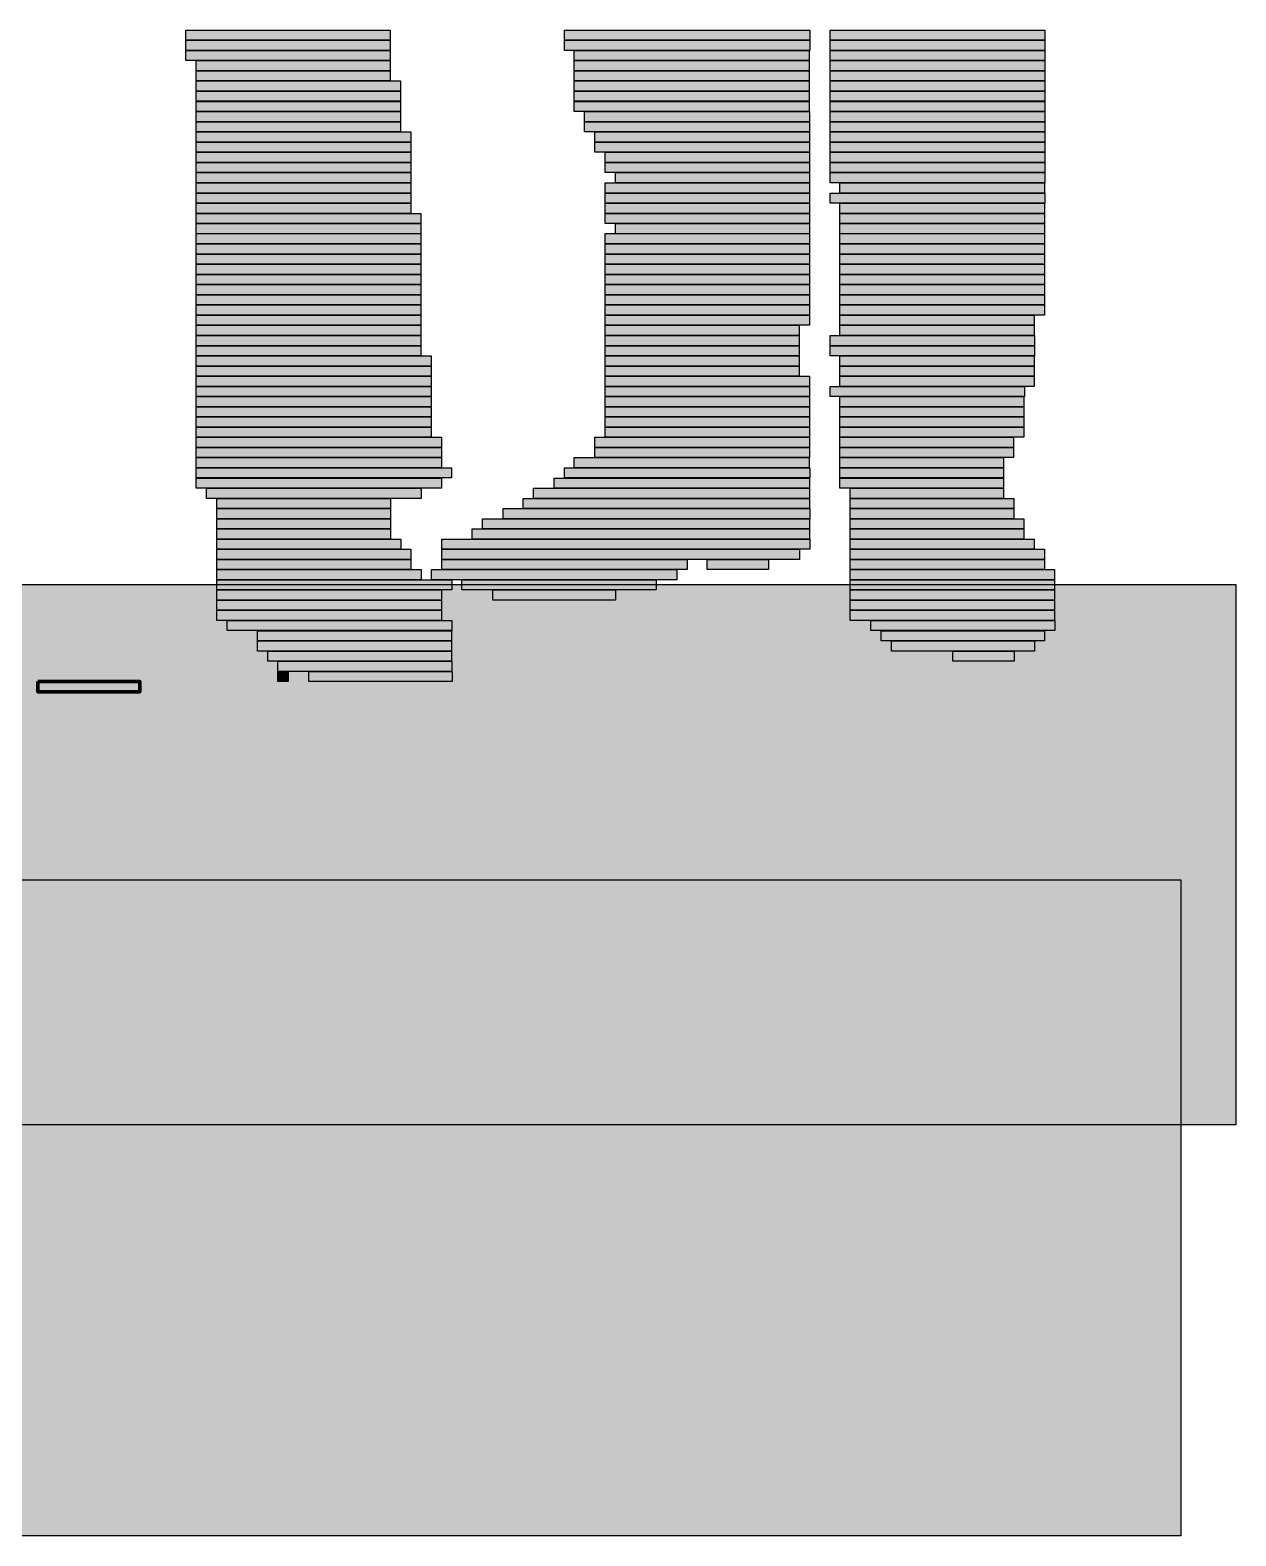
# Model space of a CAD drawing. Header units: millimetres. Extents: x 7 to 41668, y 3977 to 28530.
# Drawn here: x 40579 to 41322, y 7689 to 8616 of the extents above; entities that cross this region are included whole.
import ezdxf

# ---------------------------------------------------------------- set-up
doc = ezdxf.new("R2010")
doc.units = ezdxf.units.MM
doc.header["$LTSCALE"] = 50
doc.layers.add('02_Grundstuecksgrenze', color=8, linetype='Continuous')
doc.layers.add('12_Plankopf', color=140, linetype='Continuous')

msp = doc.modelspace()

# ---------------------------------------------------------------- hatches: boundary and pattern name
at = {"layer": '02_Grundstuecksgrenze'}
msp.add_hatch(color=7, dxfattribs=at).paths.add_polyline_path([(30226.21, 8092.71), (41288.16, 8092.71), (41288.16, 7688.62), (30226.21, 7688.62)])
at = {"layer": '12_Plankopf'}
for points in [[(40675.28, 8616.07), (40801.15, 8616.07), (40801.15, 8609.79), (40675.28, 8609.79)], [(40908.46, 8616.07), (41059.55, 8616.07), (41059.55, 8609.79), (40908.46, 8609.79)], [(41072.15, 8616.07), (41204.35, 8616.07), (41204.35, 8609.79), (41072.15, 8609.79)], [(40675.28, 8609.79), (40801.15, 8609.79), (40801.15, 8603.54), (40675.28, 8603.54)], [(40908.46, 8609.79), (41059.55, 8609.79), (41059.55, 8603.54), (40908.46, 8603.54)], [(41072.15, 8609.79), (41204.35, 8609.79), (41204.35, 8603.54), (41072.15, 8603.54)], [(40675.28, 8603.55), (40801.15, 8603.55), (40801.15, 8597.26), (40675.28, 8597.26)], [(40914.46, 8603.55), (41059.26, 8603.55), (41059.26, 8597.26), (40914.46, 8597.26)], [(41072.15, 8603.55), (41204.35, 8603.55), (41204.35, 8597.26), (41072.15, 8597.26)], [(40681.63, 8597.27), (40801.22, 8597.27), (40801.22, 8590.99), (40681.63, 8590.99)], [(40681.63, 8590.99), (40801.22, 8590.99), (40801.22, 8584.74), (40681.63, 8584.74)], [(40914.46, 8597.27), (41059.26, 8597.27), (41059.26, 8590.99), (40914.46, 8590.99)], [(40914.46, 8590.99), (41059.26, 8590.99), (41059.26, 8584.74), (40914.46, 8584.74)], [(41072.15, 8597.27), (41204.35, 8597.27), (41204.35, 8590.99), (41072.15, 8590.99)], [(41072.15, 8590.99), (41204.35, 8590.99), (41204.35, 8584.74), (41072.15, 8584.74)], [(40681.63, 8584.75), (40807.5, 8584.75), (40807.5, 8578.46), (40681.63, 8578.46)], [(40914.46, 8584.75), (41059.26, 8584.75), (41059.26, 8578.46), (40914.46, 8578.46)], [(41072.15, 8584.75), (41204.35, 8584.75), (41204.35, 8578.46), (41072.15, 8578.46)], [(40681.63, 8578.47), (40807.5, 8578.47), (40807.5, 8572.22), (40681.63, 8572.22)], [(40681.63, 8572.19), (40807.5, 8572.19), (40807.5, 8565.9), (40681.63, 8565.9)], [(40914.46, 8578.47), (41059.26, 8578.47), (41059.26, 8572.22), (40914.46, 8572.22)], [(40914.46, 8572.19), (41059.26, 8572.19), (41059.26, 8565.9), (40914.46, 8565.9)], [(41072.15, 8578.47), (41204.35, 8578.47), (41204.35, 8572.22), (41072.15, 8572.22)], [(41072.15, 8572.19), (41204.35, 8572.19), (41204.35, 8565.9), (41072.15, 8565.9)], [(40681.63, 8565.91), (40807.5, 8565.91), (40807.5, 8559.62), (40681.63, 8559.62)], [(40920.81, 8565.91), (41059.33, 8565.91), (41059.33, 8559.62), (40920.81, 8559.62)], [(41072.15, 8565.91), (41204.35, 8565.91), (41204.35, 8559.62), (41072.15, 8559.62)], [(40681.63, 8559.63), (40807.5, 8559.63), (40807.5, 8553.38), (40681.63, 8553.38)], [(40681.63, 8553.39), (40813.83, 8553.39), (40813.83, 8547.1), (40681.63, 8547.1)], [(40920.81, 8559.63), (41059.33, 8559.63), (41059.33, 8553.38), (40920.81, 8553.38)], [(40927.16, 8553.39), (41059.36, 8553.39), (41059.36, 8547.1), (40927.16, 8547.1)], [(41072.15, 8559.63), (41204.35, 8559.63), (41204.35, 8553.38), (41072.15, 8553.38)], [(41072.15, 8553.39), (41204.35, 8553.39), (41204.35, 8547.1), (41072.15, 8547.1)], [(40681.63, 8547.1), (40813.83, 8547.1), (40813.83, 8540.85), (40681.63, 8540.85)], [(40927.16, 8547.1), (41059.36, 8547.1), (41059.36, 8540.85), (40927.16, 8540.85)], [(41072.15, 8547.1), (41204.35, 8547.1), (41204.35, 8540.85), (41072.15, 8540.85)], [(40681.63, 8540.86), (40813.83, 8540.86), (40813.83, 8534.58), (40681.63, 8534.58)], [(40681.63, 8534.58), (40813.83, 8534.58), (40813.83, 8528.33), (40681.63, 8528.33)], [(40933.51, 8540.86), (41059.42, 8540.86), (41059.42, 8534.58), (40933.51, 8534.58)], [(40933.51, 8534.58), (41059.42, 8534.58), (41059.42, 8528.33), (40933.51, 8528.33)], [(41072.15, 8540.86), (41204.35, 8540.86), (41204.35, 8534.58), (41072.15, 8534.58)], [(41072.15, 8534.58), (41204.35, 8534.58), (41204.35, 8528.33), (41072.15, 8528.33)], [(40681.63, 8528.34), (40813.83, 8528.34), (40813.83, 8522.05), (40681.63, 8522.05)], [(40939.86, 8528.34), (41059.49, 8528.34), (41059.49, 8522.05), (40939.86, 8522.05)], [(41072.15, 8528.34), (41204.35, 8528.34), (41204.35, 8522.05), (41072.15, 8522.05)], [(40681.63, 8522.02), (40813.83, 8522.02), (40813.83, 8515.74), (40681.63, 8515.74)], [(40681.63, 8515.74), (40813.83, 8515.74), (40813.83, 8509.49), (40681.63, 8509.49)], [(40933.51, 8522.02), (41059.42, 8522.02), (41059.42, 8515.74), (40933.51, 8515.74)], [(40933.51, 8515.74), (41059.42, 8515.74), (41059.42, 8509.49), (40933.51, 8509.49)], [(41072.15, 8515.74), (41204.35, 8515.74), (41204.35, 8509.49), (41072.15, 8509.49)], [(41078.15, 8522.02), (41204.07, 8522.02), (41204.07, 8515.74), (41078.15, 8515.74)], [(40681.63, 8509.5), (40813.83, 8509.5), (40813.83, 8503.21), (40681.63, 8503.21)], [(40933.51, 8509.5), (41059.42, 8509.5), (41059.42, 8503.21), (40933.51, 8503.21)], [(41078.15, 8509.5), (41204.07, 8509.5), (41204.07, 8503.21), (41078.15, 8503.21)], [(40681.63, 8503.22), (40820.11, 8503.22), (40820.11, 8496.97), (40681.63, 8496.97)], [(40681.63, 8496.97), (40820.11, 8496.97), (40820.11, 8490.69), (40681.63, 8490.69)], [(40933.51, 8503.22), (41059.42, 8503.22), (41059.42, 8496.97), (40933.51, 8496.97)], [(40939.86, 8496.97), (41059.49, 8496.97), (41059.49, 8490.69), (40939.86, 8490.69)], [(41078.15, 8503.22), (41204.07, 8503.22), (41204.07, 8496.97), (41078.15, 8496.97)], [(41078.15, 8496.97), (41204.07, 8496.97), (41204.07, 8490.69), (41078.15, 8490.69)], [(40681.63, 8490.7), (40820.11, 8490.7), (40820.11, 8484.41), (40681.63, 8484.41)], [(40933.51, 8490.7), (41059.42, 8490.7), (41059.42, 8484.41), (40933.51, 8484.41)], [(41078.15, 8490.7), (41204.07, 8490.7), (41204.07, 8484.41), (41078.15, 8484.41)], [(40681.63, 8484.42), (40820.11, 8484.42), (40820.11, 8478.17), (40681.63, 8478.17)], [(40681.63, 8478.14), (40820.11, 8478.14), (40820.11, 8471.85), (40681.63, 8471.85)], [(40933.51, 8484.42), (41059.42, 8484.42), (41059.42, 8478.17), (40933.51, 8478.17)], [(40933.51, 8478.14), (41059.42, 8478.14), (41059.42, 8471.85), (40933.51, 8471.85)], [(41078.15, 8484.42), (41204.07, 8484.42), (41204.07, 8478.17), (41078.15, 8478.17)], [(41078.15, 8478.14), (41204.07, 8478.14), (41204.07, 8471.85), (41078.15, 8471.85)], [(40681.63, 8471.86), (40820.11, 8471.86), (40820.11, 8465.61), (40681.63, 8465.61)], [(40933.51, 8471.86), (41059.42, 8471.86), (41059.42, 8465.61), (40933.51, 8465.61)], [(41078.15, 8471.86), (41204.07, 8471.86), (41204.07, 8465.61), (41078.15, 8465.61)], [(40681.63, 8465.62), (40820.11, 8465.62), (40820.11, 8459.33), (40681.63, 8459.33)], [(40681.63, 8459.33), (40820.11, 8459.33), (40820.11, 8453.05), (40681.63, 8453.05)], [(40933.51, 8465.62), (41059.42, 8465.62), (41059.42, 8459.33), (40933.51, 8459.33)], [(40933.51, 8459.33), (41059.42, 8459.33), (41059.42, 8453.05), (40933.51, 8453.05)], [(41078.15, 8465.62), (41204.07, 8465.62), (41204.07, 8459.33), (41078.15, 8459.33)], [(41078.15, 8459.33), (41204.07, 8459.33), (41204.07, 8453.05), (41078.15, 8453.05)], [(40681.63, 8453.05), (40820.11, 8453.05), (40820.11, 8446.81), (40681.63, 8446.81)], [(40933.51, 8453.05), (41059.42, 8453.05), (41059.42, 8446.81), (40933.51, 8446.81)], [(41078.15, 8453.05), (41204.07, 8453.05), (41204.07, 8446.81), (41078.15, 8446.81)], [(40681.63, 8446.81), (40820.11, 8446.81), (40820.11, 8440.52), (40681.63, 8440.52)], [(40681.63, 8440.53), (40820.11, 8440.53), (40820.11, 8434.28), (40681.63, 8434.28)], [(40933.51, 8446.81), (41059.42, 8446.81), (41059.42, 8440.52), (40933.51, 8440.52)], [(40933.51, 8440.53), (41059.42, 8440.53), (41059.42, 8434.28), (40933.51, 8434.28)], [(41078.15, 8446.81), (41204.07, 8446.81), (41204.07, 8440.52), (41078.15, 8440.52)], [(41078.15, 8440.53), (41197.78, 8440.53), (41197.78, 8434.28), (41078.15, 8434.28)], [(40681.63, 8434.25), (40820.11, 8434.25), (40820.11, 8427.97), (40681.63, 8427.97)], [(40933.51, 8434.25), (41053.1, 8434.25), (41053.1, 8427.97), (40933.51, 8427.97)], [(41078.15, 8434.25), (41197.78, 8434.25), (41197.78, 8427.97), (41078.15, 8427.97)], [(40681.63, 8427.97), (40820.11, 8427.97), (40820.11, 8421.69), (40681.63, 8421.69)], [(40681.63, 8421.7), (40820.11, 8421.7), (40820.11, 8415.44), (40681.63, 8415.44)], [(40933.51, 8427.97), (41053.1, 8427.97), (41053.1, 8421.69), (40933.51, 8421.69)], [(40933.51, 8421.7), (41053.1, 8421.7), (41053.1, 8415.44), (40933.51, 8415.44)], [(41072.15, 8427.97), (41198.07, 8427.97), (41198.07, 8421.69), (41072.15, 8421.69)], [(41072.15, 8421.7), (41198.07, 8421.7), (41198.07, 8415.44), (41072.15, 8415.44)], [(40681.63, 8415.45), (40826.4, 8415.45), (40826.4, 8409.16), (40681.63, 8409.16)], [(40933.51, 8415.45), (41053.1, 8415.45), (41053.1, 8409.16), (40933.51, 8409.16)], [(41078.15, 8415.45), (41197.78, 8415.45), (41197.78, 8409.16), (41078.15, 8409.16)], [(40681.63, 8409.17), (40826.4, 8409.17), (40826.4, 8402.92), (40681.63, 8402.92)], [(40681.63, 8402.92), (40826.4, 8402.92), (40826.4, 8396.64), (40681.63, 8396.64)], [(40933.51, 8409.17), (41053.1, 8409.17), (41053.1, 8402.92), (40933.51, 8402.92)], [(40933.51, 8402.92), (41059.42, 8402.92), (41059.42, 8396.64), (40933.51, 8396.64)], [(41078.15, 8409.17), (41197.78, 8409.17), (41197.78, 8402.92), (41078.15, 8402.92)], [(41078.15, 8402.92), (41197.78, 8402.92), (41197.78, 8396.64), (41078.15, 8396.64)], [(40681.63, 8396.65), (40826.4, 8396.65), (40826.4, 8390.36), (40681.63, 8390.36)], [(40933.51, 8396.65), (41059.42, 8396.65), (41059.42, 8390.36), (40933.51, 8390.36)], [(41072.15, 8396.65), (41191.78, 8396.65), (41191.78, 8390.36), (41072.15, 8390.36)], [(40681.63, 8390.36), (40826.4, 8390.36), (40826.4, 8384.12), (40681.63, 8384.12)], [(40933.51, 8390.36), (41059.42, 8390.36), (41059.42, 8384.12), (40933.51, 8384.12)], [(41078.15, 8390.36), (41191.5, 8390.36), (41191.5, 8384.12), (41078.15, 8384.12)], [(40681.63, 8384.09), (40826.4, 8384.09), (40826.4, 8377.8), (40681.63, 8377.8)], [(40681.63, 8377.8), (40826.4, 8377.8), (40826.4, 8371.56), (40681.63, 8371.56)], [(40933.51, 8384.09), (41059.42, 8384.09), (41059.42, 8377.8), (40933.51, 8377.8)], [(40933.51, 8377.8), (41059.42, 8377.8), (41059.42, 8371.56), (40933.51, 8371.56)], [(41078.15, 8384.09), (41191.5, 8384.09), (41191.5, 8377.8), (41078.15, 8377.8)], [(41078.15, 8377.8), (41191.5, 8377.8), (41191.5, 8371.56), (41078.15, 8371.56)], [(40681.63, 8371.56), (40826.4, 8371.56), (40826.4, 8365.28), (40681.63, 8365.28)], [(40933.51, 8371.56), (41059.42, 8371.56), (41059.42, 8365.28), (40933.51, 8365.28)], [(41078.15, 8371.56), (41191.5, 8371.56), (41191.5, 8365.28), (41078.15, 8365.28)], [(40681.63, 8365.28), (40832.72, 8365.28), (40832.72, 8359), (40681.63, 8359)], [(40681.63, 8359), (40832.72, 8359), (40832.72, 8352.75), (40681.63, 8352.75)], [(40927.16, 8365.28), (41059.36, 8365.28), (41059.36, 8359), (40927.16, 8359)], [(40927.16, 8359), (41059.36, 8359), (41059.36, 8352.75), (40927.16, 8352.75)], [(41078.15, 8365.28), (41185.17, 8365.28), (41185.17, 8359), (41078.15, 8359)], [(41078.15, 8359), (41185.17, 8359), (41185.17, 8352.75), (41078.15, 8352.75)], [(40681.63, 8352.76), (40832.72, 8352.76), (40832.72, 8346.48), (40681.63, 8346.48)], [(40914.46, 8352.76), (41059.26, 8352.76), (41059.26, 8346.48), (40914.46, 8346.48)], [(41078.15, 8352.76), (41178.89, 8352.76), (41178.89, 8346.48), (41078.15, 8346.48)], [(40681.63, 8346.48), (40839, 8346.48), (40839, 8340.23), (40681.63, 8340.23)], [(40681.63, 8340.2), (40832.72, 8340.2), (40832.72, 8333.92), (40681.63, 8333.92)], [(40902.12, 8340.2), (41059.49, 8340.2), (41059.49, 8333.92), (40902.12, 8333.92)], [(40908.46, 8346.48), (41059.55, 8346.48), (41059.55, 8340.23), (40908.46, 8340.23)], [(41078.15, 8346.48), (41178.89, 8346.48), (41178.89, 8340.23), (41078.15, 8340.23)], [(41078.15, 8340.2), (41178.89, 8340.2), (41178.89, 8333.92), (41078.15, 8333.92)], [(40687.98, 8333.92), (40820.17, 8333.92), (40820.17, 8327.64), (40687.98, 8327.64)], [(40889.41, 8333.92), (41059.39, 8333.92), (41059.39, 8327.64), (40889.41, 8327.64)], [(41084.5, 8333.92), (41178.91, 8333.92), (41178.91, 8327.64), (41084.5, 8327.64)], [(40694.33, 8327.64), (40801.35, 8327.64), (40801.35, 8321.39), (40694.33, 8321.39)], [(40694.33, 8321.4), (40801.35, 8321.4), (40801.35, 8315.11), (40694.33, 8315.11)], [(40870.72, 8321.4), (41059.59, 8321.4), (41059.59, 8315.11), (40870.72, 8315.11)], [(40883.06, 8327.64), (41059.33, 8327.64), (41059.33, 8321.39), (40883.06, 8321.39)], [(41084.5, 8327.64), (41185.2, 8327.64), (41185.2, 8321.39), (41084.5, 8321.39)], [(41084.5, 8321.4), (41185.2, 8321.4), (41185.2, 8315.11), (41084.5, 8315.11)], [(40694.33, 8315.12), (40801.35, 8315.12), (40801.35, 8308.87), (40694.33, 8308.87)], [(40858.02, 8315.12), (41059.45, 8315.12), (41059.45, 8308.87), (40858.02, 8308.87)], [(41084.5, 8315.12), (41191.52, 8315.12), (41191.52, 8308.87), (41084.5, 8308.87)], [(40694.33, 8308.88), (40801.35, 8308.88), (40801.35, 8302.59), (40694.33, 8302.59)], [(40694.33, 8302.59), (40807.63, 8302.59), (40807.63, 8296.31), (40694.33, 8296.31)], [(40832.97, 8302.59), (41059.58, 8302.59), (41059.58, 8296.31), (40832.97, 8296.31)], [(40851.67, 8308.88), (41059.42, 8308.88), (41059.42, 8302.59), (40851.67, 8302.59)], [(41084.5, 8308.88), (41191.52, 8308.88), (41191.52, 8302.59), (41084.5, 8302.59)], [(41084.5, 8302.59), (41197.8, 8302.59), (41197.8, 8296.31), (41084.5, 8296.31)], [(40694.33, 8296.28), (40813.96, 8296.28), (40813.96, 8290.03), (40694.33, 8290.03)], [(40832.97, 8296.28), (41053.26, 8296.28), (41053.26, 8290.03), (40832.97, 8290.03)], [(41084.5, 8296.28), (41204.09, 8296.28), (41204.09, 8290.03), (41084.5, 8290.03)], [(40694.33, 8290.04), (40813.96, 8290.04), (40813.96, 8283.75), (40694.33, 8283.75)], [(40694.33, 8283.76), (40820.24, 8283.76), (40820.24, 8277.51), (40694.33, 8277.51)], [(40826.62, 8283.76), (40977.71, 8283.76), (40977.71, 8277.51), (40826.62, 8277.51)], [(40832.97, 8290.04), (40984.02, 8290.04), (40984.02, 8283.75), (40832.97, 8283.75)], [(40996.3, 8290.04), (41034.09, 8290.04), (41034.09, 8283.75), (40996.3, 8283.75)], [(41084.5, 8290.04), (41204.09, 8290.04), (41204.09, 8283.75), (41084.5, 8283.75)], [(41084.5, 8283.76), (41210.37, 8283.76), (41210.37, 8277.51), (41084.5, 8277.51)], [(39861.42, 8274.6), (41322.03, 8274.6), (41322.03, 7941.77), (39861.42, 7941.77)], [(40694.33, 8277.51), (40839.13, 8277.51), (40839.13, 8271.23), (40694.33, 8271.23)], [(40845.31, 8277.51), (40964.91, 8277.51), (40964.91, 8271.23), (40845.31, 8271.23)], [(41084.5, 8277.51), (41210.37, 8277.51), (41210.37, 8271.23), (41084.5, 8271.23)], [(40694.33, 8271.23), (40832.85, 8271.23), (40832.85, 8264.95), (40694.33, 8264.95)], [(40694.33, 8264.95), (40832.85, 8264.95), (40832.85, 8258.7), (40694.33, 8258.7)], [(40864.37, 8271.23), (40939.89, 8271.23), (40939.89, 8264.95), (40864.37, 8264.95)], [(41084.5, 8271.23), (41210.37, 8271.23), (41210.37, 8264.95), (41084.5, 8264.95)], [(41084.5, 8264.95), (41210.37, 8264.95), (41210.37, 8258.7), (41084.5, 8258.7)], [(40694.33, 8258.71), (40832.85, 8258.71), (40832.85, 8252.42), (40694.33, 8252.42)], [(41084.5, 8258.71), (41210.37, 8258.71), (41210.37, 8252.42), (41084.5, 8252.42)], [(40700.68, 8252.43), (40839.16, 8252.43), (40839.16, 8246.18), (40700.68, 8246.18)], [(40719.37, 8246.15), (40838.97, 8246.15), (40838.97, 8239.87), (40719.37, 8239.87)], [(41097.2, 8252.43), (41210.5, 8252.43), (41210.5, 8246.18), (41097.2, 8246.18)], [(41103.55, 8246.15), (41204.25, 8246.15), (41204.25, 8239.87), (41103.55, 8239.87)], [(40719.37, 8239.87), (40838.97, 8239.87), (40838.97, 8233.59), (40719.37, 8233.59)], [(41109.9, 8239.87), (41198.03, 8239.87), (41198.03, 8233.59), (41109.9, 8233.59)], [(40725.73, 8233.59), (40839.03, 8233.59), (40839.03, 8227.34), (40725.73, 8227.34)], [(40732.07, 8227.35), (40839.1, 8227.35), (40839.1, 8221.06), (40732.07, 8221.06)], [(41147.65, 8233.59), (41185.39, 8233.59), (41185.39, 8227.34), (41147.65, 8227.34)], [(40732.07, 8221.07), (40738.36, 8221.07), (40738.36, 8214.82), (40732.07, 8214.82)], [(40751.13, 8221.07), (40839.26, 8221.07), (40839.26, 8214.82), (40751.13, 8214.82)]]:
    msp.add_hatch(color=7, dxfattribs=at).paths.add_polyline_path(points)

# ---------------------------------------------------------------- linework, layer by layer
at = {"layer": '02_Grundstuecksgrenze'}
msp.add_lwpolyline([(30226.21, 8092.71), (41288.16, 8092.71), (41288.16, 7688.62), (30226.21, 7688.62)], close=True, dxfattribs=at)
at = {"layer": '12_Plankopf'}
for points in [[(40675.28, 8616.07), (40801.15, 8616.07), (40801.15, 8609.79), (40675.28, 8609.79)], [(40908.46, 8616.07), (41059.55, 8616.07), (41059.55, 8609.79), (40908.46, 8609.79)], [(41072.15, 8616.07), (41204.35, 8616.07), (41204.35, 8609.79), (41072.15, 8609.79)], [(40675.28, 8609.79), (40801.15, 8609.79), (40801.15, 8603.54), (40675.28, 8603.54)], [(40908.46, 8609.79), (41059.55, 8609.79), (41059.55, 8603.54), (40908.46, 8603.54)], [(41072.15, 8609.79), (41204.35, 8609.79), (41204.35, 8603.54), (41072.15, 8603.54)], [(40675.28, 8603.55), (40801.15, 8603.55), (40801.15, 8597.26), (40675.28, 8597.26)], [(40914.46, 8603.55), (41059.26, 8603.55), (41059.26, 8597.26), (40914.46, 8597.26)], [(41072.15, 8603.55), (41204.35, 8603.55), (41204.35, 8597.26), (41072.15, 8597.26)], [(40681.63, 8597.27), (40801.22, 8597.27), (40801.22, 8590.99), (40681.63, 8590.99)], [(40681.63, 8590.99), (40801.22, 8590.99), (40801.22, 8584.74), (40681.63, 8584.74)], [(40914.46, 8597.27), (41059.26, 8597.27), (41059.26, 8590.99), (40914.46, 8590.99)], [(40914.46, 8590.99), (41059.26, 8590.99), (41059.26, 8584.74), (40914.46, 8584.74)], [(41072.15, 8597.27), (41204.35, 8597.27), (41204.35, 8590.99), (41072.15, 8590.99)], [(41072.15, 8590.99), (41204.35, 8590.99), (41204.35, 8584.74), (41072.15, 8584.74)], [(40681.63, 8584.75), (40807.5, 8584.75), (40807.5, 8578.46), (40681.63, 8578.46)], [(40914.46, 8584.75), (41059.26, 8584.75), (41059.26, 8578.46), (40914.46, 8578.46)], [(41072.15, 8584.75), (41204.35, 8584.75), (41204.35, 8578.46), (41072.15, 8578.46)], [(40681.63, 8578.47), (40807.5, 8578.47), (40807.5, 8572.22), (40681.63, 8572.22)], [(40681.63, 8572.19), (40807.5, 8572.19), (40807.5, 8565.9), (40681.63, 8565.9)], [(40914.46, 8578.47), (41059.26, 8578.47), (41059.26, 8572.22), (40914.46, 8572.22)], [(40914.46, 8572.19), (41059.26, 8572.19), (41059.26, 8565.9), (40914.46, 8565.9)], [(41072.15, 8578.47), (41204.35, 8578.47), (41204.35, 8572.22), (41072.15, 8572.22)], [(41072.15, 8572.19), (41204.35, 8572.19), (41204.35, 8565.9), (41072.15, 8565.9)], [(40681.63, 8565.91), (40807.5, 8565.91), (40807.5, 8559.62), (40681.63, 8559.62)], [(40920.81, 8565.91), (41059.33, 8565.91), (41059.33, 8559.62), (40920.81, 8559.62)], [(41072.15, 8565.91), (41204.35, 8565.91), (41204.35, 8559.62), (41072.15, 8559.62)], [(40681.63, 8559.63), (40807.5, 8559.63), (40807.5, 8553.38), (40681.63, 8553.38)], [(40681.63, 8553.39), (40813.83, 8553.39), (40813.83, 8547.1), (40681.63, 8547.1)], [(40920.81, 8559.63), (41059.33, 8559.63), (41059.33, 8553.38), (40920.81, 8553.38)], [(40927.16, 8553.39), (41059.36, 8553.39), (41059.36, 8547.1), (40927.16, 8547.1)], [(41072.15, 8559.63), (41204.35, 8559.63), (41204.35, 8553.38), (41072.15, 8553.38)], [(41072.15, 8553.39), (41204.35, 8553.39), (41204.35, 8547.1), (41072.15, 8547.1)], [(40681.63, 8547.1), (40813.83, 8547.1), (40813.83, 8540.85), (40681.63, 8540.85)], [(40927.16, 8547.1), (41059.36, 8547.1), (41059.36, 8540.85), (40927.16, 8540.85)], [(41072.15, 8547.1), (41204.35, 8547.1), (41204.35, 8540.85), (41072.15, 8540.85)], [(40681.63, 8540.86), (40813.83, 8540.86), (40813.83, 8534.58), (40681.63, 8534.58)], [(40681.63, 8534.58), (40813.83, 8534.58), (40813.83, 8528.33), (40681.63, 8528.33)], [(40933.51, 8540.86), (41059.42, 8540.86), (41059.42, 8534.58), (40933.51, 8534.58)], [(40933.51, 8534.58), (41059.42, 8534.58), (41059.42, 8528.33), (40933.51, 8528.33)], [(41072.15, 8540.86), (41204.35, 8540.86), (41204.35, 8534.58), (41072.15, 8534.58)], [(41072.15, 8534.58), (41204.35, 8534.58), (41204.35, 8528.33), (41072.15, 8528.33)], [(40681.63, 8528.34), (40813.83, 8528.34), (40813.83, 8522.05), (40681.63, 8522.05)], [(40939.86, 8528.34), (41059.49, 8528.34), (41059.49, 8522.05), (40939.86, 8522.05)], [(41072.15, 8528.34), (41204.35, 8528.34), (41204.35, 8522.05), (41072.15, 8522.05)], [(40681.63, 8522.02), (40813.83, 8522.02), (40813.83, 8515.74), (40681.63, 8515.74)], [(40681.63, 8515.74), (40813.83, 8515.74), (40813.83, 8509.49), (40681.63, 8509.49)], [(40933.51, 8522.02), (41059.42, 8522.02), (41059.42, 8515.74), (40933.51, 8515.74)], [(40933.51, 8515.74), (41059.42, 8515.74), (41059.42, 8509.49), (40933.51, 8509.49)], [(41072.15, 8515.74), (41204.35, 8515.74), (41204.35, 8509.49), (41072.15, 8509.49)], [(41078.15, 8522.02), (41204.07, 8522.02), (41204.07, 8515.74), (41078.15, 8515.74)], [(40681.63, 8509.5), (40813.83, 8509.5), (40813.83, 8503.21), (40681.63, 8503.21)], [(40933.51, 8509.5), (41059.42, 8509.5), (41059.42, 8503.21), (40933.51, 8503.21)], [(41078.15, 8509.5), (41204.07, 8509.5), (41204.07, 8503.21), (41078.15, 8503.21)], [(40681.63, 8503.22), (40820.11, 8503.22), (40820.11, 8496.97), (40681.63, 8496.97)], [(40681.63, 8496.97), (40820.11, 8496.97), (40820.11, 8490.69), (40681.63, 8490.69)], [(40933.51, 8503.22), (41059.42, 8503.22), (41059.42, 8496.97), (40933.51, 8496.97)], [(40939.86, 8496.97), (41059.49, 8496.97), (41059.49, 8490.69), (40939.86, 8490.69)], [(41078.15, 8503.22), (41204.07, 8503.22), (41204.07, 8496.97), (41078.15, 8496.97)], [(41078.15, 8496.97), (41204.07, 8496.97), (41204.07, 8490.69), (41078.15, 8490.69)], [(40681.63, 8490.7), (40820.11, 8490.7), (40820.11, 8484.41), (40681.63, 8484.41)], [(40933.51, 8490.7), (41059.42, 8490.7), (41059.42, 8484.41), (40933.51, 8484.41)], [(41078.15, 8490.7), (41204.07, 8490.7), (41204.07, 8484.41), (41078.15, 8484.41)], [(40681.63, 8484.42), (40820.11, 8484.42), (40820.11, 8478.17), (40681.63, 8478.17)], [(40681.63, 8478.14), (40820.11, 8478.14), (40820.11, 8471.85), (40681.63, 8471.85)], [(40933.51, 8484.42), (41059.42, 8484.42), (41059.42, 8478.17), (40933.51, 8478.17)], [(40933.51, 8478.14), (41059.42, 8478.14), (41059.42, 8471.85), (40933.51, 8471.85)], [(41078.15, 8484.42), (41204.07, 8484.42), (41204.07, 8478.17), (41078.15, 8478.17)], [(41078.15, 8478.14), (41204.07, 8478.14), (41204.07, 8471.85), (41078.15, 8471.85)], [(40681.63, 8471.86), (40820.11, 8471.86), (40820.11, 8465.61), (40681.63, 8465.61)], [(40933.51, 8471.86), (41059.42, 8471.86), (41059.42, 8465.61), (40933.51, 8465.61)], [(41078.15, 8471.86), (41204.07, 8471.86), (41204.07, 8465.61), (41078.15, 8465.61)], [(40681.63, 8465.62), (40820.11, 8465.62), (40820.11, 8459.33), (40681.63, 8459.33)], [(40681.63, 8459.33), (40820.11, 8459.33), (40820.11, 8453.05), (40681.63, 8453.05)], [(40933.51, 8465.62), (41059.42, 8465.62), (41059.42, 8459.33), (40933.51, 8459.33)], [(40933.51, 8459.33), (41059.42, 8459.33), (41059.42, 8453.05), (40933.51, 8453.05)], [(41078.15, 8465.62), (41204.07, 8465.62), (41204.07, 8459.33), (41078.15, 8459.33)], [(41078.15, 8459.33), (41204.07, 8459.33), (41204.07, 8453.05), (41078.15, 8453.05)], [(40681.63, 8453.05), (40820.11, 8453.05), (40820.11, 8446.81), (40681.63, 8446.81)], [(40933.51, 8453.05), (41059.42, 8453.05), (41059.42, 8446.81), (40933.51, 8446.81)], [(41078.15, 8453.05), (41204.07, 8453.05), (41204.07, 8446.81), (41078.15, 8446.81)], [(40681.63, 8446.81), (40820.11, 8446.81), (40820.11, 8440.52), (40681.63, 8440.52)], [(40681.63, 8440.53), (40820.11, 8440.53), (40820.11, 8434.28), (40681.63, 8434.28)], [(40933.51, 8446.81), (41059.42, 8446.81), (41059.42, 8440.52), (40933.51, 8440.52)], [(40933.51, 8440.53), (41059.42, 8440.53), (41059.42, 8434.28), (40933.51, 8434.28)], [(41078.15, 8446.81), (41204.07, 8446.81), (41204.07, 8440.52), (41078.15, 8440.52)], [(41078.15, 8440.53), (41197.78, 8440.53), (41197.78, 8434.28), (41078.15, 8434.28)], [(40681.63, 8434.25), (40820.11, 8434.25), (40820.11, 8427.97), (40681.63, 8427.97)], [(40933.51, 8434.25), (41053.1, 8434.25), (41053.1, 8427.97), (40933.51, 8427.97)], [(41078.15, 8434.25), (41197.78, 8434.25), (41197.78, 8427.97), (41078.15, 8427.97)], [(40681.63, 8427.97), (40820.11, 8427.97), (40820.11, 8421.69), (40681.63, 8421.69)], [(40681.63, 8421.7), (40820.11, 8421.7), (40820.11, 8415.44), (40681.63, 8415.44)], [(40933.51, 8427.97), (41053.1, 8427.97), (41053.1, 8421.69), (40933.51, 8421.69)], [(40933.51, 8421.7), (41053.1, 8421.7), (41053.1, 8415.44), (40933.51, 8415.44)], [(41072.15, 8427.97), (41198.07, 8427.97), (41198.07, 8421.69), (41072.15, 8421.69)], [(41072.15, 8421.7), (41198.07, 8421.7), (41198.07, 8415.44), (41072.15, 8415.44)], [(40681.63, 8415.45), (40826.4, 8415.45), (40826.4, 8409.16), (40681.63, 8409.16)], [(40933.51, 8415.45), (41053.1, 8415.45), (41053.1, 8409.16), (40933.51, 8409.16)], [(41078.15, 8415.45), (41197.78, 8415.45), (41197.78, 8409.16), (41078.15, 8409.16)], [(40681.63, 8409.17), (40826.4, 8409.17), (40826.4, 8402.92), (40681.63, 8402.92)], [(40681.63, 8402.92), (40826.4, 8402.92), (40826.4, 8396.64), (40681.63, 8396.64)], [(40933.51, 8409.17), (41053.1, 8409.17), (41053.1, 8402.92), (40933.51, 8402.92)], [(40933.51, 8402.92), (41059.42, 8402.92), (41059.42, 8396.64), (40933.51, 8396.64)], [(41078.15, 8409.17), (41197.78, 8409.17), (41197.78, 8402.92), (41078.15, 8402.92)], [(41078.15, 8402.92), (41197.78, 8402.92), (41197.78, 8396.64), (41078.15, 8396.64)], [(40681.63, 8396.65), (40826.4, 8396.65), (40826.4, 8390.36), (40681.63, 8390.36)], [(40933.51, 8396.65), (41059.42, 8396.65), (41059.42, 8390.36), (40933.51, 8390.36)], [(41072.15, 8396.65), (41191.78, 8396.65), (41191.78, 8390.36), (41072.15, 8390.36)], [(40681.63, 8390.36), (40826.4, 8390.36), (40826.4, 8384.12), (40681.63, 8384.12)], [(40933.51, 8390.36), (41059.42, 8390.36), (41059.42, 8384.12), (40933.51, 8384.12)], [(41078.15, 8390.36), (41191.5, 8390.36), (41191.5, 8384.12), (41078.15, 8384.12)], [(40681.63, 8384.09), (40826.4, 8384.09), (40826.4, 8377.8), (40681.63, 8377.8)], [(40681.63, 8377.8), (40826.4, 8377.8), (40826.4, 8371.56), (40681.63, 8371.56)], [(40933.51, 8384.09), (41059.42, 8384.09), (41059.42, 8377.8), (40933.51, 8377.8)], [(40933.51, 8377.8), (41059.42, 8377.8), (41059.42, 8371.56), (40933.51, 8371.56)], [(41078.15, 8384.09), (41191.5, 8384.09), (41191.5, 8377.8), (41078.15, 8377.8)], [(41078.15, 8377.8), (41191.5, 8377.8), (41191.5, 8371.56), (41078.15, 8371.56)], [(40681.63, 8371.56), (40826.4, 8371.56), (40826.4, 8365.28), (40681.63, 8365.28)], [(40933.51, 8371.56), (41059.42, 8371.56), (41059.42, 8365.28), (40933.51, 8365.28)], [(41078.15, 8371.56), (41191.5, 8371.56), (41191.5, 8365.28), (41078.15, 8365.28)], [(40681.63, 8365.28), (40832.72, 8365.28), (40832.72, 8359), (40681.63, 8359)], [(40681.63, 8359), (40832.72, 8359), (40832.72, 8352.75), (40681.63, 8352.75)], [(40927.16, 8365.28), (41059.36, 8365.28), (41059.36, 8359), (40927.16, 8359)], [(40927.16, 8359), (41059.36, 8359), (41059.36, 8352.75), (40927.16, 8352.75)], [(41078.15, 8365.28), (41185.17, 8365.28), (41185.17, 8359), (41078.15, 8359)], [(41078.15, 8359), (41185.17, 8359), (41185.17, 8352.75), (41078.15, 8352.75)], [(40681.63, 8352.76), (40832.72, 8352.76), (40832.72, 8346.48), (40681.63, 8346.48)], [(40914.46, 8352.76), (41059.26, 8352.76), (41059.26, 8346.48), (40914.46, 8346.48)], [(41078.15, 8352.76), (41178.89, 8352.76), (41178.89, 8346.48), (41078.15, 8346.48)], [(40681.63, 8346.48), (40839, 8346.48), (40839, 8340.23), (40681.63, 8340.23)], [(40681.63, 8340.2), (40832.72, 8340.2), (40832.72, 8333.92), (40681.63, 8333.92)], [(40902.12, 8340.2), (41059.49, 8340.2), (41059.49, 8333.92), (40902.12, 8333.92)], [(40908.46, 8346.48), (41059.55, 8346.48), (41059.55, 8340.23), (40908.46, 8340.23)], [(41078.15, 8346.48), (41178.89, 8346.48), (41178.89, 8340.23), (41078.15, 8340.23)], [(41078.15, 8340.2), (41178.89, 8340.2), (41178.89, 8333.92), (41078.15, 8333.92)], [(40687.98, 8333.92), (40820.17, 8333.92), (40820.17, 8327.64), (40687.98, 8327.64)], [(40889.41, 8333.92), (41059.39, 8333.92), (41059.39, 8327.64), (40889.41, 8327.64)], [(41084.5, 8333.92), (41178.91, 8333.92), (41178.91, 8327.64), (41084.5, 8327.64)], [(40694.33, 8327.64), (40801.35, 8327.64), (40801.35, 8321.39), (40694.33, 8321.39)], [(40694.33, 8321.4), (40801.35, 8321.4), (40801.35, 8315.11), (40694.33, 8315.11)], [(40870.72, 8321.4), (41059.59, 8321.4), (41059.59, 8315.11), (40870.72, 8315.11)], [(40883.06, 8327.64), (41059.33, 8327.64), (41059.33, 8321.39), (40883.06, 8321.39)], [(41084.5, 8327.64), (41185.2, 8327.64), (41185.2, 8321.39), (41084.5, 8321.39)], [(41084.5, 8321.4), (41185.2, 8321.4), (41185.2, 8315.11), (41084.5, 8315.11)], [(40694.33, 8315.12), (40801.35, 8315.12), (40801.35, 8308.87), (40694.33, 8308.87)], [(40858.02, 8315.12), (41059.45, 8315.12), (41059.45, 8308.87), (40858.02, 8308.87)], [(41084.5, 8315.12), (41191.52, 8315.12), (41191.52, 8308.87), (41084.5, 8308.87)], [(40694.33, 8308.88), (40801.35, 8308.88), (40801.35, 8302.59), (40694.33, 8302.59)], [(40694.33, 8302.59), (40807.63, 8302.59), (40807.63, 8296.31), (40694.33, 8296.31)], [(40832.97, 8302.59), (41059.58, 8302.59), (41059.58, 8296.31), (40832.97, 8296.31)], [(40851.67, 8308.88), (41059.42, 8308.88), (41059.42, 8302.59), (40851.67, 8302.59)], [(41084.5, 8308.88), (41191.52, 8308.88), (41191.52, 8302.59), (41084.5, 8302.59)], [(41084.5, 8302.59), (41197.8, 8302.59), (41197.8, 8296.31), (41084.5, 8296.31)], [(40694.33, 8296.28), (40813.96, 8296.28), (40813.96, 8290.03), (40694.33, 8290.03)], [(40832.97, 8296.28), (41053.26, 8296.28), (41053.26, 8290.03), (40832.97, 8290.03)], [(41084.5, 8296.28), (41204.09, 8296.28), (41204.09, 8290.03), (41084.5, 8290.03)], [(40694.33, 8290.04), (40813.96, 8290.04), (40813.96, 8283.75), (40694.33, 8283.75)], [(40694.33, 8283.76), (40820.24, 8283.76), (40820.24, 8277.51), (40694.33, 8277.51)], [(40826.62, 8283.76), (40977.71, 8283.76), (40977.71, 8277.51), (40826.62, 8277.51)], [(40832.97, 8290.04), (40984.02, 8290.04), (40984.02, 8283.75), (40832.97, 8283.75)], [(40996.3, 8290.04), (41034.09, 8290.04), (41034.09, 8283.75), (40996.3, 8283.75)], [(41084.5, 8290.04), (41204.09, 8290.04), (41204.09, 8283.75), (41084.5, 8283.75)], [(41084.5, 8283.76), (41210.37, 8283.76), (41210.37, 8277.51), (41084.5, 8277.51)], [(39861.42, 8274.6), (41322.03, 8274.6), (41322.03, 7941.77), (39861.42, 7941.77)], [(40694.33, 8277.51), (40839.13, 8277.51), (40839.13, 8271.23), (40694.33, 8271.23)], [(40845.31, 8277.51), (40964.91, 8277.51), (40964.91, 8271.23), (40845.31, 8271.23)], [(41084.5, 8277.51), (41210.37, 8277.51), (41210.37, 8271.23), (41084.5, 8271.23)], [(40694.33, 8271.23), (40832.85, 8271.23), (40832.85, 8264.95), (40694.33, 8264.95)], [(40694.33, 8264.95), (40832.85, 8264.95), (40832.85, 8258.7), (40694.33, 8258.7)], [(40864.37, 8271.23), (40939.89, 8271.23), (40939.89, 8264.95), (40864.37, 8264.95)], [(41084.5, 8271.23), (41210.37, 8271.23), (41210.37, 8264.95), (41084.5, 8264.95)], [(41084.5, 8264.95), (41210.37, 8264.95), (41210.37, 8258.7), (41084.5, 8258.7)], [(40694.33, 8258.71), (40832.85, 8258.71), (40832.85, 8252.42), (40694.33, 8252.42)], [(41084.5, 8258.71), (41210.37, 8258.71), (41210.37, 8252.42), (41084.5, 8252.42)], [(40700.68, 8252.43), (40839.16, 8252.43), (40839.16, 8246.18), (40700.68, 8246.18)], [(40719.37, 8246.15), (40838.97, 8246.15), (40838.97, 8239.87), (40719.37, 8239.87)], [(41097.2, 8252.43), (41210.5, 8252.43), (41210.5, 8246.18), (41097.2, 8246.18)], [(41103.55, 8246.15), (41204.25, 8246.15), (41204.25, 8239.87), (41103.55, 8239.87)], [(40719.37, 8239.87), (40838.97, 8239.87), (40838.97, 8233.59), (40719.37, 8233.59)], [(41109.9, 8239.87), (41198.03, 8239.87), (41198.03, 8233.59), (41109.9, 8233.59)], [(40725.73, 8233.59), (40839.03, 8233.59), (40839.03, 8227.34), (40725.73, 8227.34)], [(40732.07, 8227.35), (40839.1, 8227.35), (40839.1, 8221.06), (40732.07, 8221.06)], [(41147.65, 8233.59), (41185.39, 8233.59), (41185.39, 8227.34), (41147.65, 8227.34)], [(40732.07, 8221.07), (40738.36, 8221.07), (40738.36, 8214.82), (40732.07, 8214.82)], [(40751.13, 8221.07), (40839.26, 8221.07), (40839.26, 8214.82), (40751.13, 8214.82)]]:
    msp.add_lwpolyline(points, close=True, dxfattribs=at)
at = {"layer": '12_Plankopf', "lineweight": 211}
msp.add_lwpolyline([(40584.08, 8214.83), (40647.04, 8214.83), (40647.04, 8208.54), (40584.08, 8208.54)], close=True, dxfattribs=at)

doc.saveas('drawing.dxf')
